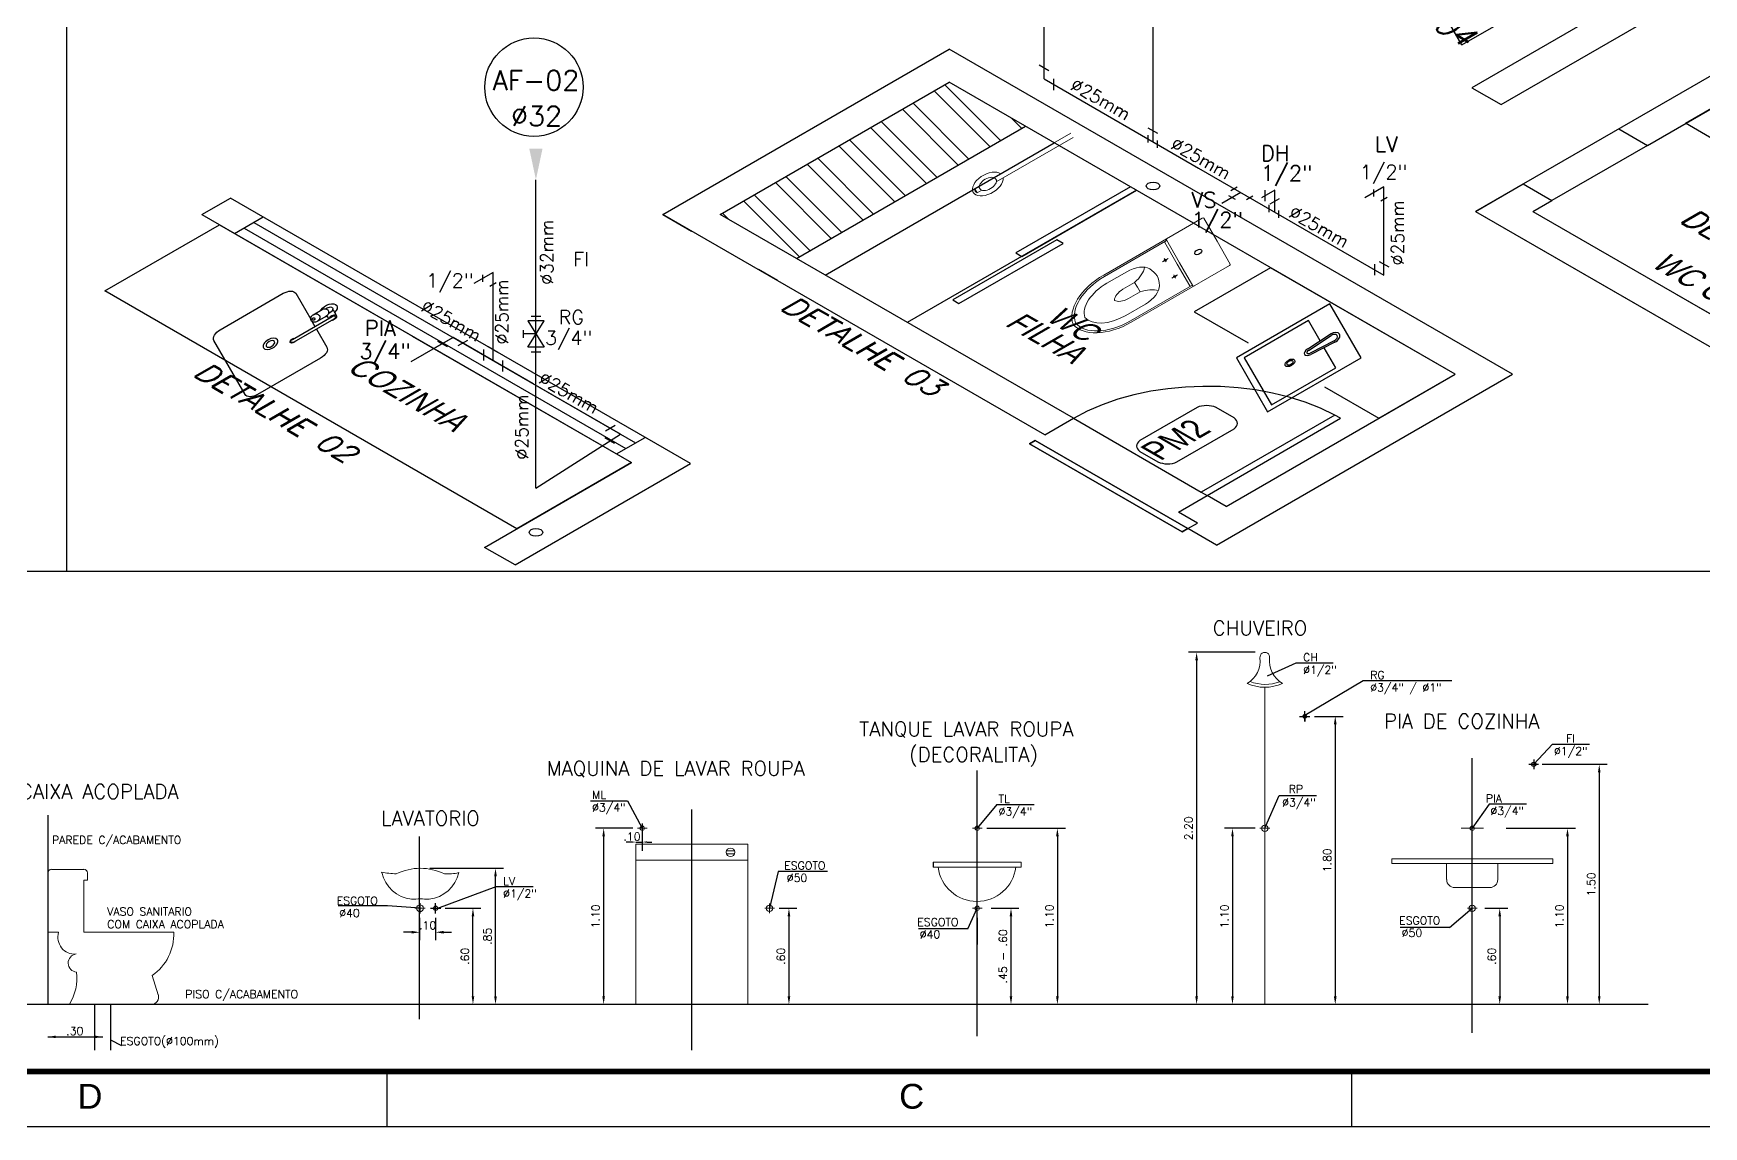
# Model space of a CAD drawing. Header units: millimetres. Extents: x -336 to -33, y -135 to 770.
# Drawn here: x -197.9 to -167.6, y 636.91 to 656.75 of the extents above; entities that cross this region are included whole.
import ezdxf
from ezdxf.enums import TextEntityAlignment as Align

# ---------------------------------------------------------------- set-up
doc = ezdxf.new("R2010")
doc.units = ezdxf.units.MM
doc.header["$LTSCALE"] = 50
doc.header["$MEASUREMENT"] = 0
for name, pattern in [('CONTINU', [0]), ('DASHDOT2', [0.5, 0.25, -0.125, 0, -0.125]), ('DIVIDE', [1.25, 0.5, -0.25, 0, -0.25, 0, -0.25]), ('HIDDEN2', [0.1875, 0.125, -0.0625])]:
    doc.linetypes.add(name, pattern=pattern)
doc.layers.get('0').update_dxf_attribs({"linetype": 'CONTINUOUS'})
for name, color, linetype in [('-HIDRO', 8, 'CONTINUOUS'), ('A-PEN-B', 5, 'CONTINUOUS'), ('A-PEN-R', 1, 'CONTINUOUS'), ('A-PEN-Y', 2, 'CONTINUOUS'), ('AF', 5, 'CONTINUOUS'), ('CERC02', 3, 'CONTINUOUS'), ('CONEXAO_AG_FRIA', 2, 'CONTINUOUS'), ('CONEXOES', 3, 'CONTINUOUS'), ('CONEXÃO_HIDRÁULICA', 2, 'CONTINUOUS'), ('COTAS01', 7, 'CONTINUOUS'), ('Diametro', 2, 'CONTINUOUS'), ('E-txt-g', 3, 'CONTINUOUS'), ('ESPECIFICAÇÃO02', 7, 'CONTINUOUS'), ('LAYER8', 9, 'CONTINUOUS'), ('MOB', 251, 'CONTINUOUS'), ("PRANCHA - PROJETU'S", 7, 'CONTINUOUS'), ('Prumadas_L', 1, 'CONTINUOUS'), ('Prumadas_Q', 3, 'CONTINUOUS'), ('Prumadas_T', 2, 'CONTINUOUS'), ('TEXT', 2, 'CONTINUOUS'), ('TUBELPAREDE', 2, 'CONTINUOUS')]:
    doc.layers.add(name, color=color, linetype=linetype)
for name, color, linetype, lineweight in [('BLOCOS HIDRAULICA', 4, 'CONTINUOUS', 9), ('E-Lay-9', 9, 'CONTINUOUS', 9), ('E-Txt-W', 7, 'CONTINUOUS', 20)]:
    doc.layers.add(name, color=color, linetype=linetype, lineweight=lineweight)
doc.styles.add('ARIAL', font='arial.ttf', dxfattribs={"height": 2})
doc.styles.add('F2', font='swissc.ttf')
doc.styles.add('REG60', font='romans.shx', dxfattribs={"width": 0.8, "height": 0.15})
doc.styles.add('REG80', font='romans.shx', dxfattribs={"width": 0.8, "height": 0.2})
doc.styles.add('ROMANS', font='romans', dxfattribs={"height": 0.1})

# ---------------------------------------------------------------- blocks, each defined once
blk = doc.blocks.new('ADFSGASDFG')
at = {"layer": "PRANCHA - PROJETU'S", "color": 1}
for p, q in [((307.178, 48.946), (307.178, 47.946)), ((307.178, 48.946), (307.178, 47.946)), ((276.578, 47.946), (360.678, 47.946))]:
    blk.add_line(p, q, dxfattribs=at)
at = {"layer": "PRANCHA - PROJETU'S", "color": 4, "const_width": 0.1}
blk.add_lwpolyline([(279.078, 106.346), (359.678, 106.346), (359.678, 48.946), (279.078, 48.946)], close=True, dxfattribs=at)
at = {"layer": "PRANCHA - PROJETU'S", "color": 50, "linetype": 'Continuous', "style": 'ARIAL'}
for s, p in [('D', (301.788, 48.496)), ('C', (316.698, 48.496)), ('C', (316.698, 48.496))]:
    blk.add_text(s, height=0.45, dxfattribs=at).set_placement(p, align=Align.MIDDLE)
blk = doc.blocks.new('Cuba coz')
at = {"color": 8}
blk.add_line((7.5, -4.5), (7.5, -2.41), dxfattribs=at)
for points in [[(13.41, -6.5), (13.41, -20, 0.414214), (17.41, -24), (44.41, -24, 0.414214), (48.41, -20), (48.41, 20, 0.414214), (44.41, 24), (17.41, 24, 0.414214), (13.41, 20), (13.41, 0.74)], [(6.7, 1.75), (6, 1.75, 0.546464), (4.41, -0.73, -0.10784), (4.5, -1.15), (4.5, -5.5)], [(11.72, 2.5), (7.96, 2.5, 0.133256), (7.32, 2.33, 0.106756), (6.71, 1.77, 0.082828), (6.34, 0.99, 0.071352), (6.19, 0, 0.071352), (6.34, -0.99, 0.082828), (6.71, -1.77, 0.106756), (7.32, -2.33, 0.133256), (7.96, -2.5), (11.72, -2.5)], [(4.41, -0.73, 0.293273), (6, -1.75), (6.7, -1.75)], [(13.41, -1), (13.41, -4.5, 0.414214)]]:
    blk.add_lwpolyline(points, format="xyb", dxfattribs=at)
for points in [[(11.72, -2.5, 0.133256), (12.36, -2.33, 0.106756), (12.97, -1.77, 0.082828), (13.35, -0.99, 0.071352), (13.49, 0, 0.071352), (13.35, 0.99, 0.082828), (12.97, 1.77, 0.106756), (12.36, 2.33, 0.133256), (11.72, 2.5, 0.133256), (11.08, 2.33, 0.106756), (10.47, 1.77, 0.082828), (10.1, 0.99, 0.071352), (9.95, 0, 0.071352), (10.1, -0.99, 0.082828), (10.47, -1.77, 0.106756), (11.08, -2.33, 0.133256)], [(12.47, 0.75, 0.133256), (12.28, 0.7, 0.106756), (12.1, 0.53, 0.082828), (11.98, 0.3, 0.071352), (11.94, 0, 0.071352), (11.98, -0.3, 0.082828), (12.1, -0.53, 0.106756), (12.28, -0.7, 0.133256), (12.47, -0.75, 0.133256), (12.66, -0.7, 0.106756), (12.85, -0.53, 0.082828), (12.96, -0.3, 0.071352), (13, 0, 0.071352), (12.96, 0.3, 0.082828), (12.85, 0.53, 0.106756), (12.66, 0.7, 0.133256)], [(6, -6.5), (23, -6.5, 1), (23, -4.5), (6, -4.5, 1)]]:
    blk.add_lwpolyline(points, format="xyb", close=True, dxfattribs=at)
for radius in [3, 1.75]:
    blk.add_circle((30.91, 0), radius, dxfattribs=at)
for centre, radius, start, end in [((6, 0), 3.5, 45.58469, 244.62307), ((6, -5.5), 1.5, 41.81031, 318.18969), ((6, 0), 3.5, 295.37693, 314.41531), ((23, -5.5), 1.25, 233.1301, 126.8699)]:
    blk.add_arc(centre, radius, start, end, dxfattribs=at)
blk = doc.blocks.new('TXT-AMB75')
at = {"layer": 'E-txt-g', "style": 'REG80', "width": 0.8, "flags": 8}
blk.add_attdef('TXT', text='', height=0.2, dxfattribs=at).set_placement((0.0055, 0.2964), align=Align.CENTER)
at = {"layer": 'E-Txt-W', "style": 'REG60', "width": 0.8, "flags": 8}
blk.add_attdef('TXT', text='', height=0.15, dxfattribs=at).set_placement((0.0055, 0.0271), align=Align.CENTER)
blk = doc.blocks.new('IsoBlk1')
at = {"layer": '-HIDRO', "linetype": 'Continuous'}
for p, q in [((-0.6217, 1.0734, 6.3346), (-0.5156, 1.1795, 6.3346)), ((1.1885, -0.5246, 6.3346), (-0.5156, 1.1795, 6.3346)), ((-0.6217, 1.0734, 6.3346), (0.9693, -0.5176, 6.3346)), ((0.1577, 0.2941, 6.3346), (0.9693, -0.5176, 6.3346)), ((0.4251, -1.0617, 6.3346), (0.9693, -0.5176, 6.3346)), ((0.5383, -1.1748, 6.3346), (1.1885, -0.5246, 6.3346)), ((0.5383, -1.1748, 6.3346), (0.4251, -1.0617, 6.3346))]:
    blk.add_line(p, q, dxfattribs=at)
at = {"layer": '-HIDRO', "linetype": 'HIDDEN2'}
for p, q in [((-0.5004, 0.9522, 6.3346), (-0.3944, 1.0582, 6.3346)), ((-0.4297, 1.0229, 6.3346), (0.9845, -0.3913, 6.3346)), ((-0.4651, 0.9875, 6.3346), (0.9491, -0.4267, 6.3346)), ((0.9138, -0.462, 6.3346), (1.0198, -0.356, 6.3346))]:
    blk.add_line(p, q, dxfattribs=at)
at = {"layer": '-HIDRO', "linetype": 'CONTINU', "elevation": 6.3346}
blk.add_lwpolyline([(0.545, -0.9418), (-0.9807, 0.5839), (-0.5564, 1.0081), (0.9693, -0.5176)], close=True, dxfattribs=at)
at = {"layer": 'A-PEN-B'}
blk.add_circle((0.6155, -0.9654, 6.3346), 0.025, dxfattribs=at)
at = {"layer": '-HIDRO', "xscale": -0.01000000000021828, "yscale": 0.01000000000021828, "zscale": 0.01, "rotation": 45}
blk.add_blockref('Cuba coz', (-0.1003, 0.5113), dxfattribs=at)
at = {"layer": '-HIDRO'}
ref = blk.add_blockref('TXT-AMB75', (-0.046, -0.2735), dxfattribs=dict(at, xscale=0.7290000000000001, yscale=0.7290000000000001, zscale=0.7290000000000001, rotation=315))
ref.add_attrib('TXT', 'COZINHA', dxfattribs={"layer": 'E-txt-g', "color": 2, "height": 0.11, "rotation": 315, "style": 'F2'}).set_placement((0.11, -0.1239), align=Align.CENTER)
at = {"layer": 'Diametro', "style": 'ROMANS'}
blk.add_text('DETALHE 02', height=0.1, rotation=315, dxfattribs=at).set_placement((-0.3745, -0.241), align=Align.CENTER)
blk = doc.blocks.new('*U1026', base_point=(2541.5, 289.3))
for p, q in [((2535.8, 298.7), (2547.3, 280)), ((2535.8, 280), (2547.3, 298.7)), ((2547.3, 298.7), (2535.8, 298.7)), ((2538.2, 302), (2544.9, 302)), ((2541.5, 289.3), (2532.6, 289.3)), ((2547.3, 280), (2535.8, 280)), ((2538.2, 276.7), (2544.9, 276.7))]:
    blk.add_line(p, q)
at = {"linetype": 'Continuous'}
blk.add_line((2532.6, 286.6), (2532.6, 292.1), dxfattribs=at)
blk = doc.blocks.new('vaso-s')
at = {"color": 8}
for start, end in [(0, 180), (180, 0)]:
    blk.add_arc((0.08, 0), 0.0143, start, end, dxfattribs=at)
at = {"layer": 'E-Lay-9', "color": 8}
for p, q in [((0, 0.17), (0, 0)), ((0.4256, 0.175), (0.005, 0.175)), ((0.16, 0.17), (0.16, 0.17)), ((0.16, 0.17), (0.16, 0)), ((0.4256, 0.165), (0.165, 0.165)), ((0.17, 0), (0.17, 0.16)), ((0.2013, 0.0479), (0.2013, 0.0722)), ((0.4306, 0.12), (0.3459, 0.12)), ((0.2134, 0.06), (0.1891, 0.06)), ((0.3406, 0.035), (0.3406, 0)), ((0.3906, 0.035), (0.3406, 0.035)), ((0, -0.17), (0, 0)), ((0.16, -0.17), (0.16, 0)), ((0.17, 0), (0.17, -0.1601)), ((0.2134, -0.06), (0.1891, -0.06)), ((0.2013, -0.0479), (0.2013, -0.0722)), ((0.3406, -0.035), (0.3406, 0)), ((0.3906, -0.035), (0.3406, -0.035)), ((0.4306, -0.12), (0.3459, -0.12)), ((0.4256, -0.175), (0.005, -0.175)), ((0.16, -0.17), (0.16, -0.17)), ((0.4256, -0.165), (0.165, -0.165))]:
    blk.add_line(p, q, dxfattribs=at)
for centre in [(0.2013, 0.06), (0.2013, -0.06)]:
    blk.add_circle(centre, 0.005, dxfattribs=at)
for centre, radius, start, end in [((0.005, 0.17), 0.005, 90, 180), ((0.155, 0.17), 0.005, 0, 90), ((0.165, 0.17), 0.00495, 180, 270), ((0.165, 0.16), 0.00495, 0, 90), ((0.4256, -0.015), 0.19, 4.52806, 90), ((0.4256, -0.015), 0.18, 4.78019, 90), ((0.3459, 0.0375), 0.0825, 90, 163.03545), ((0.3754, 0.1358), 0.1066, 206.93947, 250.96472), ((0.4306, -0.015), 0.135, 6.37937, 90), ((0.518, -0.015), 0.2624, 163.03545, 176.7233), ((0.3906, -0.015), 0.05, 17.4576, 90), ((0.518, 0.015), 0.2624, 183.2767, 196.96455), ((0.3459, -0.0375), 0.0825, 196.96455, 270), ((0.3754, -0.1358), 0.1066, 109.03528, 153.06053), ((0.3906, 0.015), 0.05, 270, 342.5424), ((0.4256, 0.015), 0.19, 270, 355.47194), ((0.4256, 0.015), 0.18, 270, 355.21981), ((0.4306, 0.015), 0.135, 270, 353.62063), ((0.005, -0.17), 0.005, 180, 270), ((0.155, -0.17), 0.005, 270, 0), ((0.165, -0.17), 0.00495, 90, 180), ((0.165, -0.1601), 0.00495, 270, 0)]:
    blk.add_arc(centre, radius, start, end, dxfattribs=at)
blk = doc.blocks.new('Chuveiro')
at = {"layer": 'E-Lay-9', "color": 8}
for p, q in [((-0.0311, 0.0156), (-0.3604, 0.0156)), ((0.0509, 0.0156), (0.0311, 0.0156)), ((0.0509, 0.0156), (0.0509, -0.0156)), ((-0.0311, -0.0156), (-0.3604, -0.0156)), ((0.0509, -0.0156), (0.0311, -0.0156))]:
    blk.add_line(p, q, dxfattribs=at)
blk.add_circle((0, 0), 0.0348, dxfattribs=at)
for centre, radius, start, end in [((0, 0), 0.0624, 194.4775, 165.5225), ((0.0093, 0), 0.0444, 339.42663, 20.57337)]:
    blk.add_arc(centre, radius, start, end, dxfattribs=at)
blk = doc.blocks.new('CUBA QUADRADA-flat-4-flat-1')
at = {"layer": 'MOB'}
blk.add_lwpolyline([(0, -0.2), (0.4, -0.2), (0.4, 0.2), (0, 0.2)], close=True, dxfattribs=at)
blk.add_lwpolyline([(0.1, -0.0255), (0.1, -0.175), (0.375, -0.175), (0.375, 0.175), (0.1, 0.175), (0.1, 0.0255)], dxfattribs=at)
for points in [[(0.155, -0.02), (0.055, -0.03, -1), (0.055, 0.03), (0.155, 0.02, -1)], [(0.155, -0.01), (0.055, -0.02, -1), (0.055, 0.02), (0.155, 0.01, -1)]]:
    blk.add_lwpolyline(points, format="xyb", close=True, dxfattribs=at)
for radius in [0.02, 0.0125]:
    blk.add_circle((0.2375, 0), radius, dxfattribs=at)
blk = doc.blocks.new('IsoBlk2')
at = {"layer": '-HIDRO', "linetype": 'HIDDEN2'}
h = blk.add_hatch(dxfattribs=at)
h.set_pattern_fill('ANSI32', color=256, scale=0.35, angle=450, style=0)
h.set_pattern_definition([(135, (523.20029, -347.83825), (0.092807765, 0.092807765), []), (135, (523.13842, -347.83825), (0.092807765, 0.092807765), [])])
h.paths.add_polyline_path([(-0.1931, 1.1143), (-0.4759, 1.3971), (-1.3245, 0.5486), (-1.0416, 0.2658)])
at = {"layer": '-HIDRO', "linetype": 'Continuous'}
for p, q in [((-1.5366, 0.5486), (-0.4759, 1.6093)), ((1.61, -0.4767), (-0.4759, 1.6093)), ((-1.3245, 0.5486), (-0.4759, 1.3971)), ((1.3979, -0.4767), (-0.4759, 1.3971)), ((-0.1224, -0.8656), (-1.5366, 0.5486)), ((-1.5366, 0.5486), (-1.4305, 0.4425)), ((-0.0163, -0.7595), (-1.3245, 0.5486)), ((-1.1123, 0.1243), (-1.183, 0.1951)), ((0.5139, -1.5728), (1.61, -0.4767)), ((0.5494, -1.3252), (1.3979, -0.4767)), ((-0.1224, -0.8656), (-0.0163, -0.7595)), ((-0.0163, -0.7595), (0.4575, -1.2333)), ((0.3726, -1.3606), (0.4787, -1.2545)), ((0.5494, -1.3252), (0.4787, -1.2545)), ((0.4433, -1.4313), (0.3726, -1.3606)), ((0.4079, -1.4667), (0.4433, -1.4313)), ((0.4079, -1.4667), (0.4079, -1.4667)), ((0.5139, -1.5728), (0.4079, -1.4667))]:
    blk.add_line(p, q, dxfattribs=at)
at = {"layer": '-HIDRO', "linetype": 'DASHDOT2'}
for p, q in [((-1.0416, 0.2658), (-0.1931, 1.1143)), ((-0.9355, 0.1597), (-0.087, 1.0082))]:
    blk.add_line(p, q, dxfattribs=at)
at = {"layer": '-HIDRO'}
blk.add_line((0.217, 0.7042), (-0.6315, -0.1444), dxfattribs=at)
for points in [[(0.217, 0.7042), (0.1954, 0.7259), (-0.2289, 0.3016), (-0.2072, 0.2799)], [(-0.0545, 0.3631), (-0.0775, 0.386), (-0.4631, 0.0004), (-0.4402, -0.0226)]]:
    blk.add_lwpolyline(points, close=True, dxfattribs=at)
blk.add_lwpolyline([(0.9137, -0.5582), (1.1151, -0.7595), (1.3979, -0.4767), (0.714, 0.2072), (0.4312, -0.0757), (0.6309, -0.2753)], dxfattribs=at)
at = {"layer": '-HIDRO', "linetype": 'Continuous'}
blk.add_lwpolyline([(0.5125, -0.6894, 0.331371), (0.4418, -0.6894), (0.2296, -0.902, 0.332506), (0.2294, -0.9725), (0.2964, -1.0394, 0.330378), (0.3673, -1.0396), (0.5794, -0.8271, 0.331371), (0.5794, -0.7564)], format="xyb", close=True, dxfattribs=at)
for points in [[(0.4787, -1.2545), (0.9736, -0.7595), (0.9524, -0.7383), (0.4575, -1.2333)], [(0.3867, -1.4879), (-0.179, -0.9223), (-0.1578, -0.901), (0.4079, -1.4667)], [(0.4079, -1.4667), (-0.1578, -0.901), (-0.179, -0.9223), (0.3867, -1.4879)]]:
    blk.add_lwpolyline(points, close=True, dxfattribs=at)
at = {"layer": '-HIDRO', "linetype": 'HIDDEN2'}
blk.add_arc((0.4791, -1.255), 0.7007, 47.5089, 135, dxfattribs=at)
at = {"layer": 'A-PEN-B'}
blk.add_circle((0.2788, 0.7317), 0.025, dxfattribs=at)
at = {"layer": '-HIDRO', "xscale": -1, "rotation": 45}
for name, p in [('Chuveiro', (-0.3331, 0.7446)), ('vaso-s', (0.5157, 0.3772))]:
    blk.add_blockref(name, p, dxfattribs=at)
at = {"layer": '-HIDRO'}
ref = blk.add_blockref('TXT-AMB75', (-0.2085, -0.3464), dxfattribs=dict(at, xscale=0.7290000000000001, yscale=0.7290000000000001, zscale=0.7290000000000001, rotation=315))
ref.add_attrib('TXT', 'WC', dxfattribs={"layer": 'E-txt-g', "color": 2, "height": 0.11, "rotation": 315, "style": 'F2'}).set_placement((-0.0486, -0.2006), align=Align.CENTER)
at = {"layer": '-HIDRO', "rotation": 225}
blk.add_blockref('CUBA QUADRADA-flat-4-flat-1', (0.9915, -0.1976), dxfattribs=at)
at = {"layer": '-HIDRO'}
ref = blk.add_blockref('TXT-AMB75', (-0.307, -0.4329), dxfattribs=dict(at, xscale=0.7290000000000001, yscale=0.7290000000000001, zscale=0.7290000000000001, rotation=315))
ref.add_attrib('TXT', 'FILHA', dxfattribs={"layer": 'E-txt-g', "color": 2, "height": 0.11, "rotation": 315, "style": 'F2'}).set_placement((-0.1471, -0.2872), align=Align.CENTER)
at = {"layer": '-HIDRO', "linetype": 'Continuous', "style": 'F2'}
blk.add_text('PM2', height=0.11659, rotation=45, dxfattribs=at).set_placement((0.2648, -0.9106, 1.712), align=Align.TOP_LEFT)
at = {"layer": 'Diametro', "style": 'ROMANS'}
blk.add_text('DETALHE 03', height=0.1, rotation=315, dxfattribs=at).set_placement((-0.8228, -0.3407), align=Align.CENTER)
blk = doc.blocks.new('A$C656368A0')
at = {"layer": 'COTAS01', "color": 8}
for p, q in [((0, 1.1964), (0, 0)), ((0, 1.1964), (0.5505, 1.1964)), ((0.1097, 0.997), (0.1097, 0.6345)), ((0.1497, 0.997), (0.1497, 0.6345)), ((0.1897, 0.997), (0.1897, 0.6345)), ((0.2298, 0.997), (0.2298, 0.6345)), ((0.2698, 0.997), (0.2698, 0.6345)), ((0, 0), (0.5505, 0))]:
    blk.add_line(p, q, dxfattribs=at)
for centre in [(0.3736, 0.8158), (0.2591, 0.3053)]:
    blk.add_circle(centre, 0.0307, dxfattribs=at)
at = {"layer": 'ESPECIFICAÇÃO02', "color": 8}
blk.add_lwpolyline([(0.4658, 0.6329, -0.414214), (0.4357, 0.6029), (0.0655, 0.6029, -0.414214), (0.0354, 0.6329), (0.0354, 1.0032, -0.414214), (0.0655, 1.0332), (0.4357, 1.0332, -0.414214), (0.4658, 1.0032)], format="xyb", close=True, dxfattribs=at)
blk.add_circle((0.2541, 0.3149), 0.212, dxfattribs=at)
blk = doc.blocks.new('IsoBlk4')
at = {"layer": '-HIDRO'}
blk.add_line((-0.3474, 0.7251), (-0.0655, 1.007), dxfattribs=at)
at = {"layer": '-HIDRO', "linetype": 'Continuous'}
for p, q in [((-0.0655, 1.007), (0.9952, -0.0536)), ((-0.2414, 0.619), (-0.0655, 0.7949)), ((-0.0655, 0.7949), (0.8891, -0.1597)), ((-0.2414, 0.619), (-0.3474, 0.7251)), ((0.0359, -1.0129), (0.9952, -0.0536)), ((0.3913, -0.4403), (-0.0727, -0.9043)), ((-0.0727, -0.9043), (0.0359, -1.0129))]:
    blk.add_line(p, q, dxfattribs=at)
at = {"layer": 'A-PEN-B'}
blk.add_circle((0.049, 0.7881), 0.025, dxfattribs=at)
at = {"layer": '-HIDRO', "ltscale": 0.35, "xscale": -1, "rotation": 225}
blk.add_blockref('A$C656368A0', (-0.4547, 0.4057), dxfattribs=at)
at = {"layer": '-HIDRO'}
ref = blk.add_blockref('TXT-AMB75', (-0.3198, -0.3031), dxfattribs=dict(at, xscale=0.7290000000000001, yscale=0.7290000000000001, zscale=0.7290000000000001, rotation=315))
ref.add_attrib('TXT', 'SERVIÇO', dxfattribs={"layer": 'E-txt-g', "color": 2, "height": 0.1458, "rotation": 315, "style": 'F2'}).set_placement((-0.1635, -0.1537), align=Align.CENTER)
at = {"layer": 'Diametro', "style": 'ROMANS'}
blk.add_text('DETALHE 04', height=0.1, rotation=315, dxfattribs=at).set_placement((-0.3872, -0.3564), align=Align.CENTER)
blk = doc.blocks.new('IsoBlk6')
at = {"layer": '-HIDRO', "linetype": 'Continuous'}
for p, q in [((-0.4514, 1.5246), (-1.5121, 0.4639)), ((1.5285, -0.4553), (-0.4514, 1.5246)), ((-0.8757, 0.8882), (-0.4514, 1.3124)), ((-0.4514, 1.3124), (1.3163, -0.4553)), ((-0.9818, 0.9942), (-0.8757, 0.8882)), ((-0.8757, 0.8882), (-1.2292, 0.5346)), ((-1.5121, 0.4639), (-1.3353, 0.6407)), ((-1.3353, 0.6407), (-1.2292, 0.5346)), ((-1.3, 0.4639), (-1.2292, 0.5346)), ((-1.5121, 0.4639), (-0.8075, -0.2407)), ((-1.5121, 0.4639), (0.3617, -1.4099)), ((-1.5121, 0.4639), (0.4678, -1.516)), ((-1.3, 0.4639), (-0.2387, -0.5973)), ((-0.7696, -0.0664), (0.4678, -1.3039)), ((0.4678, -1.3039), (-0.7014, -0.1346)), ((0.4678, -1.3039), (1.3163, -0.4553)), ((0.4678, -1.516), (1.5285, -0.4553)), ((0.5739, -1.4099), (1.5285, -0.4553))]:
    blk.add_line(p, q, dxfattribs=at)
at = {"layer": '-HIDRO', "linetype": 'HIDDEN2'}
for p, q in [((0.1854, 0.6756), (0.2915, 0.7816)), ((0.2562, 0.7463), (0.8218, 0.1806)), ((0.2208, 0.7109), (0.7865, 0.1452)), ((0.7511, 0.1099), (0.8572, 0.2159))]:
    blk.add_line(p, q, dxfattribs=at)
at = {"layer": '-HIDRO'}
blk.add_line((0.7294, 0.1316), (-0.1191, -0.717), dxfattribs=at)
blk.add_lwpolyline([(-0.5329, 0.8282), (-0.7343, 1.0296), (-0.4514, 1.3124), (0.2325, 0.6285), (-0.0504, 0.3457), (-0.2501, 0.5454)], dxfattribs=at)
for points in [[(0.7294, 0.1316), (0.7511, 0.1099), (0.3269, -0.3144), (0.3052, -0.2927)], [(0.3883, -0.14), (0.4113, -0.1629), (0.0256, -0.5486), (0.0027, -0.5256)]]:
    blk.add_lwpolyline(points, close=True, dxfattribs=at)
at = {"layer": 'A-PEN-B'}
blk.add_circle((0.8947, 0.0554), 0.025, dxfattribs=at)
at = {"layer": '-HIDRO', "xscale": -1, "rotation": 45}
blk.add_blockref('CUBA QUADRADA-flat-4-flat-1', (-0.1723, 0.906), dxfattribs=at)
at = {"layer": '-HIDRO', "rotation": 224.9999999999999}
for name, p in [('vaso-s', (0.4024, 0.4303)), ('Chuveiro', (0.7699, -0.4186))]:
    blk.add_blockref(name, p, dxfattribs=at)
at = {"layer": '-HIDRO'}
ref = blk.add_blockref('TXT-AMB75', (-0.7891, -0.2683), dxfattribs=dict(at, xscale=0.7290000000000001, yscale=0.7290000000000001, zscale=0.7290000000000001, rotation=315))
ref.add_attrib('TXT', 'WC CASAL', dxfattribs={"layer": 'E-txt-g', "color": 2, "height": 0.11, "rotation": 315, "style": 'F2'}).set_placement((-0.6342, -0.1175), align=Align.CENTER)
at = {"layer": 'Diametro', "style": 'ROMANS'}
blk.add_text('DETALHE 03', height=0.1, rotation=315, dxfattribs=at).set_placement((-0.4761, 0.1166), align=Align.CENTER)

msp = doc.modelspace()

# ---------------------------------------------------------------- linework, layer by layer
msp.add_line((-186.857, 642.238), (-186.857, 641.913))
at = {"linetype": 'ByBlock'}
for p, q in [((-187.06, 642.075), (-187.147, 642.075)), ((-186.973, 642.075), (-186.857, 642.075)), ((-186.77, 642.075), (-186.683, 642.075))]:
    msp.add_line(p, q, dxfattribs=at)
for points in [[(-187.06, 642.09), (-187.06, 642.061), (-186.973, 642.075)], [(-186.77, 642.09), (-186.77, 642.061), (-186.857, 642.075)]]:
    msp.add_solid(points, dxfattribs=at)
at = {"layer": 'A-PEN-R'}
for p, q in [((-197.302, 695.636), (-197.302, 646.989)), ((-206.673, 646.989), (-156.489, 646.989))]:
    msp.add_line(p, q, dxfattribs=at)
at = {"layer": 'A-PEN-Y'}
for p, q in [((-177.681, 654.903), (-177.681, 654.77)), ((-177.514, 654.807), (-177.514, 654.673)), ((-176.096, 653.738), (-176.212, 653.805)), ((-176.18, 653.903), (-176.064, 653.97)), ((-175.895, 653.739), (-175.779, 653.805)), ((-175.491, 653.639), (-175.491, 653.505)), ((-175.313, 653.536), (-175.313, 653.403)), ((-190.573, 651.169), (-190.4, 651.069)), ((-190.028, 651.18), (-190.201, 651.08)), ((-187.35, 649.634), (-187.523, 649.534)), ((-187.535, 649.415), (-187.362, 649.315))]:
    msp.add_line(p, q, dxfattribs=at)
at = {"layer": 'AF'}
for p, q in [((-179.567, 655.925), (-179.567, 663.925)), ((-177.589, 654.784), (-177.589, 663.984)), ((-179.567, 655.925), (-176.762, 654.306)), ((-188.787, 648.497), (-188.787, 654.097)), ((-175.995, 653.863), (-176.341, 653.663)), ((-175.38, 653.908), (-175.623, 653.768)), ((-175.38, 653.508), (-175.38, 653.908)), ((-173.399, 653.965), (-173.745, 653.765)), ((-173.399, 652.364), (-173.399, 653.965)), ((-189.564, 652.413), (-189.911, 652.213)), ((-189.564, 650.813), (-189.564, 652.413)), ((-190.29, 651.232), (-190.637, 651.032))]:
    msp.add_line(p, q, dxfattribs=at)
at = {"layer": 'AF', "color": 5, "linetype": 'Continuous'}
for p, q in [((-176.762, 654.306), (-173.399, 652.364)), ((-190.29, 651.232), (-191.055, 650.791)), ((-188.838, 650.393), (-190.29, 651.232)), ((-187.252, 649.478), (-188.838, 650.393)), ((-188.787, 648.497), (-187.252, 649.478))]:
    msp.add_line(p, q, dxfattribs=at)
at = {"layer": 'BLOCOS HIDRAULICA'}
for p, q in [((-175.562, 642.383), (-175.562, 644.884)), ((-186.944, 642.325), (-186.77, 642.325)), ((-180.866, 642.325), (-180.692, 642.325)), ((-175.654, 642.325), (-175.469, 642.325)), ((-175.562, 642.232), (-175.562, 642.417)), ((-175.562, 639.13), (-175.562, 642.266)), ((-172.001, 642.325), (-171.592, 642.325)), ((-171.885, 642.325), (-171.711, 642.325)), ((-186.973, 642.034), (-186.973, 639.13)), ((-186.973, 642.034), (-184.94, 642.034)), ((-185.33, 641.918), (-185.186, 641.918)), ((-184.94, 642.034), (-184.94, 639.13)), ((-197.578, 641.58), (-196.99, 641.58)), ((-186.973, 641.744), (-184.94, 641.744)), ((-185.33, 641.86), (-185.186, 641.86)), ((-179.981, 641.709), (-181.578, 641.709)), ((-181.578, 641.622), (-179.981, 641.622)), ((-179.981, 641.709), (-179.981, 641.622)), ((-170.337, 641.771), (-173.259, 641.771)), ((-173.259, 641.684), (-173.259, 641.771)), ((-173.259, 641.684), (-170.337, 641.684)), ((-172.262, 641.684), (-172.262, 641.394)), ((-171.334, 641.684), (-171.334, 641.394)), ((-170.337, 641.684), (-170.337, 641.771)), ((-196.925, 641.384), (-196.99, 641.384)), ((-196.99, 641.384), (-196.99, 640.437)), ((-196.925, 641.515), (-196.925, 641.384)), ((-184.548, 640.96), (-184.548, 640.786)), ((-172.116, 641.249), (-171.479, 641.249)), ((-190.983, 640.873), (-190.798, 640.873)), ((-184.635, 640.873), (-184.46, 640.873)), ((-180.866, 640.873), (-180.692, 640.873)), ((-171.885, 640.873), (-171.711, 640.873)), ((-197.448, 640.437), (-197.644, 640.437)), ((-196.99, 640.437), (-195.357, 640.437)), ((-195.749, 639.653), (-195.638, 639.3)), ((-195.763, 639.13), (-197.252, 639.13))]:
    msp.add_line(p, q, dxfattribs=at)
at = {"layer": 'BLOCOS HIDRAULICA', "color": 8}
msp.add_line((-197.644, 640.437), (-197.644, 641.515), dxfattribs=at)
at = {"layer": 'BLOCOS HIDRAULICA', "linetype": 'DIVIDE'}
msp.add_line((-190.89, 640.78), (-190.89, 640.965), dxfattribs=at)
at = {"layer": 'BLOCOS HIDRAULICA'}
for points in [[(-175.881, 644.956, 0.299855), (-175.649, 645.42, -1.127154), (-175.474, 645.42, 0.299855), (-175.242, 644.956, -0.225434), (-175.881, 644.956)], [(-175.287, 644.986, -0.188676), (-175.83, 644.99)]]:
    msp.add_lwpolyline(points, format="xyb", dxfattribs=at)
for centre, radius in [((-186.857, 642.325), 0.0388), ((-180.779, 642.325), 0.0388), ((-175.562, 642.325), 0.0583), ((-171.798, 642.325), 0.0388), ((-185.258, 641.889), 0.0777), ((-190.89, 640.873), 0.0607), ((-184.548, 640.873), 0.0583), ((-180.779, 640.873), 0.0388), ((-171.798, 640.873), 0.0583)]:
    msp.add_circle(centre, radius, dxfattribs=at)
for centre, radius, start, end in [((-197.578, 641.515), 0.0653, 90, 180), ((-196.99, 641.515), 0.0653, 0, 90), ((-190.884, 640.603), 0.996, 64.0686, 115.9314), ((-180.784, 641.71), 0.711, 187.145, 352.855), ((-191.23, 643.547), 2.051, 259.8389, 267.4965), ((-190.986, 641.647), 0.609, 192.0404, 264.6167), ((-190.784, 641.647), 0.609, 275.3833, 347.9596), ((-190.389, 642.359), 0.863, 266.0429, 283.4487), ((-172.116, 641.394), 0.145, 180, 270), ((-171.479, 641.394), 0.145, 270, 0), ((-190.885, 630.473), 10.569, 89.1423, 90.8577), ((-197.157, 640.347), 0.304, 162.8316, 275.0708), ((-196.274, 640.406), 0.918, 304.9042, 1.9657), ((-197.108, 639.879), 0.166, 97.4898, 265.6395), ((-198.016, 639.608), 0.901, 328.009, 6.7373), ((-195.763, 639.261), 0.131, 270, 17.354)]:
    msp.add_arc(centre, radius, start, end, dxfattribs=at)
at = {"layer": 'CONEXOES', "color": 2}
for p, q in [((-179.48, 656.075), (-179.653, 656.175)), ((-179.393, 655.925), (-179.393, 655.725)), ((-177.503, 654.934), (-177.676, 655.034)), ((-175.553, 653.708), (-175.553, 653.908)), ((-175.467, 653.658), (-175.293, 653.758)), ((-173.572, 652.564), (-173.572, 652.364)), ((-173.485, 652.614), (-173.312, 652.514)), ((-189.737, 651.013), (-189.737, 650.813)), ((-189.478, 650.963), (-189.651, 651.063)), ((-189.391, 650.813), (-189.391, 650.613))]:
    msp.add_line(p, q, dxfattribs=at)
at = {"layer": 'CONEXÃO_HIDRÁULICA'}
for p, q in [((-173.586, 653.793), (-173.586, 653.922)), ((-173.455, 653.716), (-173.343, 653.781)), ((-189.752, 652.241), (-189.752, 652.371)), ((-189.62, 652.164), (-189.508, 652.229))]:
    msp.add_line(p, q, dxfattribs=at)
at = {"layer": 'LAYER8', "linetype": 'ByBlock'}
for p, q in [((-175.736, 645.519), (-176.944, 645.519)), ((-176.799, 645.374), (-176.799, 639.275)), ((-174.662, 644.357), (-174.138, 644.357)), ((-174.283, 644.212), (-174.283, 639.275)), ((-170.529, 643.486), (-169.348, 643.486)), ((-169.493, 643.341), (-169.493, 639.275)), ((-187.031, 642.325), (-187.703, 642.325)), ((-187.558, 642.179), (-187.558, 639.275)), ((-180.605, 642.325), (-179.18, 642.325)), ((-179.325, 642.179), (-179.325, 639.275)), ((-175.736, 642.325), (-176.293, 642.325)), ((-176.148, 642.179), (-176.148, 639.275)), ((-171.181, 642.325), (-169.924, 642.325)), ((-170.069, 642.179), (-170.069, 639.275)), ((-190.71, 641.599), (-189.375, 641.599)), ((-189.52, 639.275), (-189.52, 641.453)), ((-190.897, 640.698), (-190.897, 640.293)), ((-190.606, 640.698), (-190.606, 640.293)), ((-190.432, 640.873), (-189.784, 640.873)), ((-189.929, 639.275), (-189.929, 640.727)), ((-184.373, 640.873), (-184.05, 640.873)), ((-184.196, 640.727), (-184.196, 639.275)), ((-180.779, 640.698), (-180.779, 640.217)), ((-180.525, 640.873), (-180.022, 640.873)), ((-180.167, 640.727), (-180.167, 639.275)), ((-171.57, 640.873), (-171.154, 640.873)), ((-171.299, 640.727), (-171.299, 639.275)), ((-191.042, 640.438), (-191.187, 640.438)), ((-190.461, 640.438), (-190.316, 640.438)), ((-197.644, 638.539), (-196.647, 638.539))]:
    msp.add_line(p, q, dxfattribs=at)
at = {"layer": 'LAYER8'}
for p, q in [((-175.51, 645.094), (-174.993, 645.328)), ((-174.993, 645.328), (-174.319, 645.328)), ((-174.837, 644.379), (-173.776, 645.005)), ((-173.776, 645.005), (-172.165, 645.005)), ((-174.929, 644.357), (-174.744, 644.357)), ((-174.837, 644.265), (-174.837, 644.45)), ((-174.837, 644.357), (-174.837, 644.265)), ((-170.344, 643.85), (-170.681, 643.486)), ((-170.344, 643.85), (-169.669, 643.85)), ((-170.768, 643.486), (-170.594, 643.486)), ((-170.768, 643.486), (-170.594, 643.486)), ((-170.681, 643.573), (-170.681, 643.399)), ((-187.797, 642.826), (-187.123, 642.826)), ((-187.123, 642.826), (-186.857, 642.325)), ((-175.562, 642.325), (-175.299, 642.921)), ((-175.299, 642.921), (-174.625, 642.921)), ((-180.421, 642.754), (-180.779, 642.325)), ((-180.421, 642.754), (-179.747, 642.754)), ((-171.49, 642.762), (-171.796, 642.325)), ((-170.816, 642.762), (-171.49, 642.762)), ((-186.857, 642.412), (-186.857, 642.238)), ((-181.578, 641.709), (-181.578, 641.622)), ((-190.567, 640.873), (-189.509, 641.268)), ((-189.509, 641.268), (-188.834, 641.268)), ((-184.394, 641.539), (-184.548, 640.873)), ((-183.499, 641.539), (-184.394, 641.539)), ((-191.478, 640.92), (-192.373, 640.92)), ((-190.89, 640.873), (-191.478, 640.92)), ((-190.699, 640.873), (-190.514, 640.873)), ((-180.952, 640.501), (-180.779, 640.873)), ((-172.209, 640.527), (-171.798, 640.873)), ((-180.952, 640.501), (-181.847, 640.501)), ((-172.209, 640.527), (-173.103, 640.527)), ((-196.303, 638.374), (-196.502, 638.477))]:
    msp.add_line(p, q, dxfattribs=at)
at = {"layer": 'LAYER8', "linetype": 'DIVIDE'}
for p, q in [((-171.798, 638.611), (-171.798, 643.596)), ((-180.779, 638.55), (-180.779, 643.375)), ((-185.957, 638.299), (-185.957, 642.664)), ((-190.897, 638.86), (-190.897, 642.176)), ((-190.606, 640.78), (-190.606, 640.965))]:
    msp.add_line(p, q, dxfattribs=at)
at = {"layer": 'LAYER8', "linetype": 'Continuous'}
for p, q in [((-196.792, 638.299), (-196.792, 639.13)), ((-196.502, 638.299), (-196.502, 639.13))]:
    msp.add_line(p, q, dxfattribs=at)
at = {"layer": 'LAYER8', "const_width": 0.0436}
msp.add_lwpolyline([(-174.858, 644.357, 1), (-174.815, 644.357, 1)], format="xyb", close=True, dxfattribs=at)
at = {"layer": 'LAYER8', "color": 2}
msp.add_lwpolyline([(-194.37, 639.13), (-193.324, 639.13), (-188.175, 639.13), (-182.834, 639.13), (-178.398, 639.13), (-173.344, 639.13), (-168.607, 639.13)], dxfattribs=at)
at = {"layer": 'LAYER8'}
for centre in [(-170.681, 643.486), (-190.606, 640.873)]:
    msp.add_circle(centre, 0.0388, dxfattribs=at)
at = {"layer": 'LAYER8', "linetype": 'ByBlock'}
for points in [[(-176.823, 645.374), (-176.774, 645.374), (-176.799, 645.519)], [(-174.308, 644.212), (-174.259, 644.212), (-174.283, 644.357)], [(-169.517, 643.341), (-169.469, 643.341), (-169.493, 643.486)], [(-187.582, 642.179), (-187.534, 642.179), (-187.558, 642.325)], [(-179.349, 642.179), (-179.301, 642.179), (-179.325, 642.325)], [(-176.172, 642.179), (-176.124, 642.179), (-176.148, 642.325)], [(-170.094, 642.179), (-170.045, 642.179), (-170.069, 642.325)], [(-189.544, 641.453), (-189.496, 641.453), (-189.52, 641.599)], [(-189.953, 640.727), (-189.905, 640.727), (-189.929, 640.873)], [(-184.22, 640.727), (-184.171, 640.727), (-184.196, 640.873)], [(-180.191, 640.727), (-180.143, 640.727), (-180.167, 640.873)], [(-171.323, 640.727), (-171.275, 640.727), (-171.299, 640.873)], [(-191.042, 640.463), (-191.042, 640.414), (-190.897, 640.438)], [(-190.461, 640.463), (-190.461, 640.414), (-190.606, 640.438)], [(-189.953, 639.275), (-189.905, 639.275), (-189.929, 639.13)], [(-189.544, 639.275), (-189.496, 639.275), (-189.52, 639.13)], [(-187.582, 639.275), (-187.534, 639.275), (-187.558, 639.13)], [(-184.22, 639.275), (-184.171, 639.275), (-184.196, 639.13)], [(-180.191, 639.275), (-180.143, 639.275), (-180.167, 639.13)], [(-179.349, 639.275), (-179.301, 639.275), (-179.325, 639.13)], [(-176.823, 639.275), (-176.774, 639.275), (-176.799, 639.13)], [(-176.172, 639.275), (-176.124, 639.275), (-176.148, 639.13)], [(-174.308, 639.275), (-174.259, 639.275), (-174.283, 639.13)], [(-171.323, 639.275), (-171.275, 639.275), (-171.299, 639.13)], [(-170.094, 639.275), (-170.045, 639.275), (-170.069, 639.13)], [(-169.517, 639.275), (-169.469, 639.275), (-169.493, 639.13)], [(-197.498, 638.563), (-197.498, 638.515), (-197.644, 638.539)], [(-196.792, 638.563), (-196.792, 638.515), (-196.647, 638.539)]]:
    msp.add_solid(points, dxfattribs=at)
at = {"layer": "PRANCHA - PROJETU'S", "color": 1}
msp.add_line((-173.989, 637.911), (-173.989, 636.911), dxfattribs=at)
at = {"layer": 'Prumadas_L'}
msp.add_solid([(-188.787, 654.097), (-188.907, 654.66), (-188.667, 654.66)], dxfattribs=at)
at = {"layer": 'Prumadas_Q'}
msp.add_circle((-188.822, 655.777), 0.893, dxfattribs=at)
at = {"layer": 'TUBELPAREDE'}
for p, q in [((-197.644, 642.564), (-197.644, 639.13)), ((-202.127, 639.13), (-197.644, 639.13)), ((-197.644, 639.13), (-194.37, 639.13))]:
    msp.add_line(p, q, dxfattribs=at)

# ---------------------------------------------------------------- block references
at = {"layer": 'AF', "color": 5, "linetype": 'Continuous', "xscale": 4.898979485732712, "yscale": 2.828427124842237, "zscale": 4.898979485732712}
for name, p in [('IsoBlk4', (-171.45, 658.325)), ('IsoBlk2', (-178.955, 651.914)), ('IsoBlk6', (-164.329, 652.208)), ('IsoBlk1', (-191.802, 650.427, -31.033))]:
    msp.add_blockref(name, p, dxfattribs=at)
at = {"layer": 'CONEXAO_AG_FRIA', "xscale": 0.02560000000084983, "yscale": 0.02559999999994034, "zscale": 2.56}
msp.add_blockref('*U1026', (-188.787, 651.297), dxfattribs=at)
at = {"layer": "PRANCHA - PROJETU'S", "color": 1}
msp.add_blockref('ADFSGASDFG', (-498.667, 588.965), dxfattribs=at)

# ---------------------------------------------------------------- texts
at = {"linetype": 'ByBlock', "style": 'ROMANS'}
msp.add_text('.10', height=0.1452, dxfattribs=at).set_placement((-187.043, 642.174), align=Align.MIDDLE_CENTER)
at = {"layer": 'CERC02', "style": 'ROMANS'}
for s, p in [('CH', (-174.866, 645.501)), ('%%C1/2"', (-174.866, 645.273)), ('%%C3/4" / %%C1"', (-173.648, 644.951)), ('RG', (-173.648, 645.179)), ('FI', (-170.097, 644.028)), ('%%C1/2"', (-170.314, 643.8)), ('RP', (-175.127, 643.109)), ('%%C3/4"', (-187.768, 642.776)), ('ML', (-187.768, 643.004)), ('TL', (-180.392, 642.931)), ('%%C3/4"', (-175.247, 642.867)), ('PIA', (-171.551, 642.939)), ('%%C3/4"', (-180.392, 642.704)), ('%%C3/4"', (-171.468, 642.712)), ('PAREDE C/ACABAMENTO', (-197.567, 642.186)), ('ESGOTO', (-184.281, 641.721)), ('LV', (-189.382, 641.441)), ('%%C50', (-184.235, 641.498)), ('ESGOTO', (-192.402, 641.083)), ('%%C1/2"', (-189.382, 641.213)), ('VASO SANITARIO ', (-196.565, 640.886)), ('COM CAIXA ACOPLADA', (-196.565, 640.656)), ('%%C40', (-192.356, 640.86)), ('ESGOTO', (-181.867, 640.696)), ('ESGOTO', (-173.124, 640.723)), ('%%C40', (-181.822, 640.473)), ('%%C50', (-173.078, 640.5)), ('PISO C/ACABAMENTO', (-195.149, 639.387)), ('ESGOTO(%%c100mm)', (-196.332, 638.537))]:
    msp.add_text(s, height=0.1452, dxfattribs=at).set_placement(p, align=Align.TOP_LEFT)
at = {"layer": 'CONEXAO_AG_FRIA', "style": 'ROMANS'}
for s, height, p in [('DH', 0.28, (-175.63, 654.436)), ('LV', 0.28, (-173.565, 654.601)), ('1/2"', 0.28, (-175.63, 654.076)), ('1/2"', 0.256, (-173.835, 654.108)), ('VS', 0.28, (-176.893, 653.59)), ('1/2"', 0.28, (-176.893, 653.23)), ('FI', 0.256, (-188.112, 652.528, -31.033)), ('1/2"', 0.256, (-190.776, 652.138)), ('RG', 0.256, (-188.375, 651.475)), ('PIA', 0.28, (-191.891, 651.263, -31.033)), ('3/4"', 0.256, (-188.622, 651.097)), ('3/4"', 0.28, (-191.99, 650.844, -31.033))]:
    msp.add_text(s, height=height, dxfattribs=at).set_placement(p)
at = {"layer": 'Diametro', "style": 'ROMANS'}
for s, rotation, p in [('%%C25mm', 330, (-178.598, 655.458)), ('%%C25mm', 330, (-176.779, 654.384)), ('%%C25mm', 90, (-173.036, 653.133)), ('%%C25mm', 330, (-174.634, 653.145)), ('%%C32mm', 90, (-188.474, 652.781)), ('%%C25mm', 90, (-189.289, 651.697, -31.033)), ('%%C25mm', 330, (-190.381, 651.44, -31.033)), ('%%C25mm', 330, (-188.246, 650.13, -31.033)), ('%%C25mm', 90, (-188.928, 649.609, -31.033))]:
    msp.add_text(s, height=0.2304, rotation=rotation, dxfattribs=at).set_placement(p, align=Align.CENTER)
at = {"layer": 'LAYER8', "linetype": 'ByBlock', "style": 'ROMANS'}
for s, p in [('2.20', (-176.944, 642.325)), ('1.80', (-174.429, 641.744)), ('1.50', (-169.638, 641.308)), ('1.10', (-187.703, 640.727)), ('1.10', (-179.47, 640.727)), ('1.10', (-176.293, 640.727)), ('1.10', (-170.215, 640.727)), ('.85', (-189.665, 640.364)), ('.60', (-190.074, 640.001)), ('.60', (-184.341, 640.001)), ('.60', (-171.444, 640.001))]:
    msp.add_text(s, height=0.1452, rotation=90, dxfattribs=at).set_placement(p, align=Align.MIDDLE_CENTER)
msp.add_text('.10', height=0.1452, dxfattribs=at).set_placement((-190.752, 640.563), align=Align.MIDDLE_CENTER)
msp.add_text('.45 - .60', height=0.1452, rotation=90, dxfattribs=at).set_placement((-180.312, 640.001), align=Align.MIDDLE)
msp.add_text('.30', height=0.1452, dxfattribs=at).set_placement((-197.153, 638.645), align=Align.MIDDLE)
at = {"layer": 'Prumadas_T', "style": 'ROMANS'}
for s, p in [('AF-02', (-188.787, 655.72)), ('%%C32', (-188.775, 655.072))]:
    msp.add_text(s, height=0.36, dxfattribs=at).set_placement(p, align=Align.CENTER)
at = {"layer": 'TEXT', "style": 'ROMANS'}
for s, height, p in [('CHUVEIRO', 0.2614, (-176.506, 646.089)), ('PIA DE COZINHA', 0.26136, (-173.4, 644.4)), ('TANQUE LAVAR ROUPA ', 0.26136, (-182.919, 644.259)), ('(DECORALITA)', 0.26136, (-182.018, 643.795)), ('MAQUINA DE LAVAR ROUPA', 0.26136, (-188.591, 643.542)), ('DETALHE BACIA SANITARIA COM CAIXA ACOPLADA', 0.26136, (-203.727, 643.123)), ('LAVATORIO', 0.2614, (-191.598, 642.639))]:
    msp.add_text(s, height=height, dxfattribs=at).set_placement(p, align=Align.TOP_LEFT)

doc.saveas('drawing.dxf')
